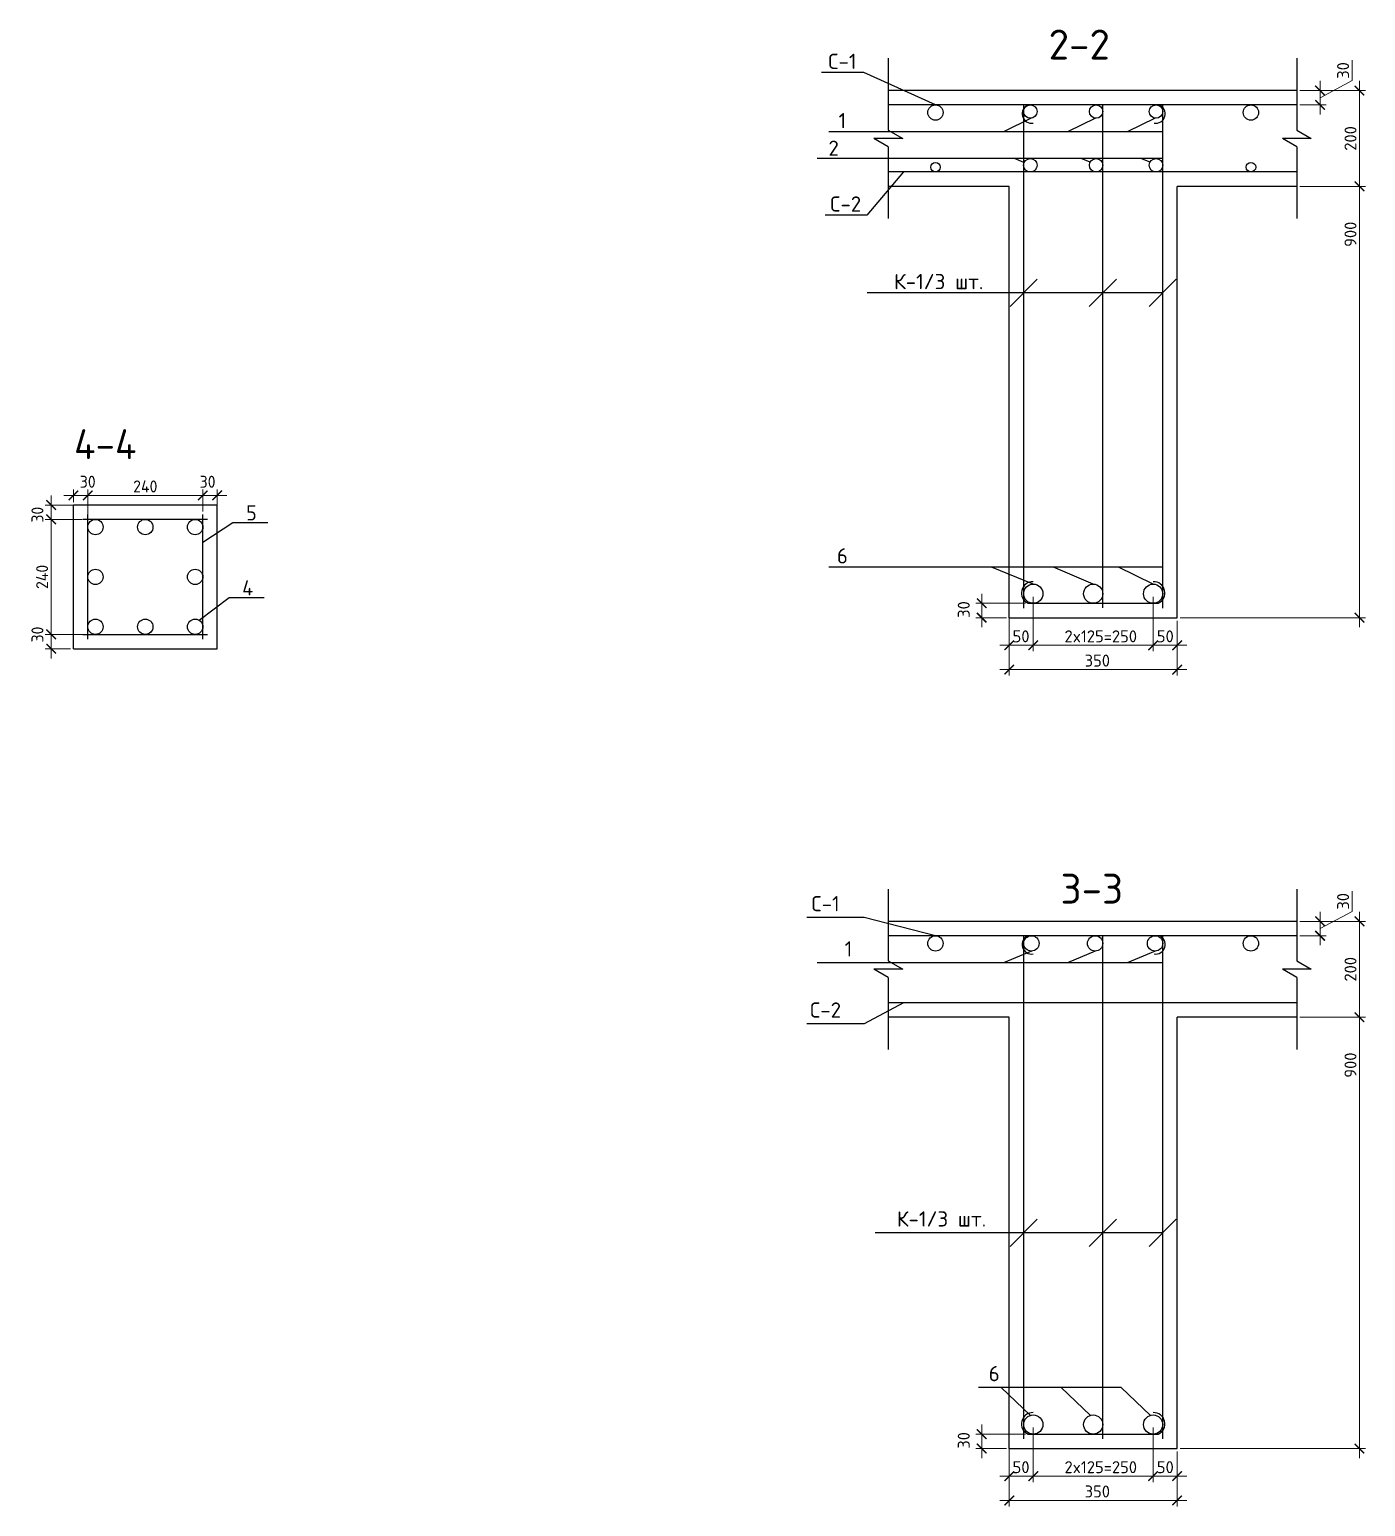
# Model space of a CAD drawing. Header units: inches. Extents: x -40792 to 154464, y -8824 to 63685.
# Drawn here: x 18974 to 21761, y 58842 to 61924 of the extents above; entities that cross this region are included whole.
import ezdxf

# ---------------------------------------------------------------- set-up
doc = ezdxf.new("R2010")
doc.units = ezdxf.units.IN
doc.header["$MEASUREMENT"] = 0
doc.layers.add('КМ-Размеры', color=2, linetype='Continuous')
doc.styles.add('GOST-2.304_Type-B', font='GOST_Common.ttf')
doc.styles.add('ISOCPEUR', font='isocpeur.ttf')
doc.dimstyles.new('SPDS', dxfattribs={"dimscale": 100, "dimtxt": 2.5, "dimasz": 2, "dimexe": 1.25, "dimexo": 0.625, "dimtad": 1, "dimdec": 0, "dimrnd": 0.001, "dimtxsty": 'GOST-2.304_Type-B', "dimblk": 'ARCHTICK', "dimcen": 2.5, "dimdle": 2, "dimadec": 0, "dimazin": 2, "dimtfac": 0.75, "dimtdec": 0, "dimtmove": 1, "dimatfit": 3, "dimfxl": 1.25, "dimtolj": 1, "dimarcsym": 0})

# ---------------------------------------------------------------- blocks, each defined once
blk = doc.blocks.new('_ArchTick')
at = {"color": 0, "linetype": 'ByBlock', "const_width": 0.15}
blk.add_lwpolyline([(-0.5, -0.5), (0.5, 0.5)], dxfattribs=at)
blk = doc.blocks.new('*D38')
at = {"layer": 'Defpoints', "color": 0, "ltscale": 10, "transparency": 16777216}
for p in [(19111.7, 60661.9), (19019.3, 60631.9), (19065.7, 60631.9)]:
    blk.add_point(p, dxfattribs=at)
at = {"layer": 'КМ-Размеры', "color": 0, "linetype": 'ByBlock', "lineweight": 5, "ltscale": 10, "transparency": 16777216}
blk.add_line((19019.3, 60681.9), (19019.3, 60611.9), dxfattribs=at)
at = {"layer": 'КМ-Размеры', "color": 0, "lineweight": 0, "ltscale": 10, "transparency": 16777216}
for p, q in [((19105.4, 60661.9), (19006.8, 60661.9)), ((19059.4, 60631.9), (19006.8, 60631.9))]:
    blk.add_line(p, q, dxfattribs=at)
at = {"layer": 'КМ-Размеры', "color": 0, "lineweight": 5, "ltscale": 10, "transparency": 16777216, "xscale": 20, "yscale": 20, "zscale": 20}
for p, rotation in [((19019.3, 60661.9), 90), ((19019.3, 60631.9), 270)]:
    blk.add_blockref('_ArchTick', p, dxfattribs=dict(at, rotation=rotation))
at = {"layer": 'КМ-Размеры', "color": 0, "lineweight": 15, "ltscale": 10, "transparency": 16777216, "insert": (18990.6, 60661.7), "char_height": 25, "attachment_point": 5, "rotation": 90, "style": 'GOST-2.304_Type-B'}
blk.add_mtext('\\A1;30', dxfattribs=at)
blk = doc.blocks.new('*D39')
at = {"layer": 'Defpoints', "color": 0, "ltscale": 10, "transparency": 16777216}
for p in [(19090.5, 60901.9), (19019.3, 60661.9), (19111.7, 60661.9)]:
    blk.add_point(p, dxfattribs=at)
at = {"layer": 'КМ-Размеры', "color": 0, "lineweight": 0, "ltscale": 10, "transparency": 16777216}
for p, q in [((19084.3, 60901.9), (19006.8, 60901.9)), ((19105.4, 60661.9), (19006.8, 60661.9))]:
    blk.add_line(p, q, dxfattribs=at)
at = {"layer": 'КМ-Размеры', "color": 0, "linetype": 'ByBlock', "lineweight": 5, "ltscale": 10, "transparency": 16777216}
blk.add_line((19019.3, 60921.9), (19019.3, 60641.9), dxfattribs=at)
at = {"layer": 'КМ-Размеры', "color": 0, "lineweight": 5, "ltscale": 10, "transparency": 16777216, "xscale": 20, "yscale": 20, "zscale": 20}
for p, rotation in [((19019.3, 60901.9), 90), ((19019.3, 60661.9), 270)]:
    blk.add_blockref('_ArchTick', p, dxfattribs=dict(at, rotation=rotation))
at = {"layer": 'КМ-Размеры', "color": 0, "lineweight": 15, "ltscale": 10, "transparency": 16777216, "insert": (19000.5, 60781.9), "char_height": 25, "attachment_point": 5, "rotation": 90, "style": 'GOST-2.304_Type-B'}
blk.add_mtext('\\A1;240', dxfattribs=at)
blk = doc.blocks.new('*D40')
at = {"layer": 'Defpoints', "color": 0, "ltscale": 10, "transparency": 16777216}
for p in [(19115.7, 60931.9), (19019.3, 60901.9), (19090.5, 60901.9)]:
    blk.add_point(p, dxfattribs=at)
at = {"layer": 'КМ-Размеры', "color": 0, "lineweight": 0, "ltscale": 10, "transparency": 16777216}
for p, q in [((19109.4, 60931.9), (19006.8, 60931.9)), ((19084.3, 60901.9), (19006.8, 60901.9))]:
    blk.add_line(p, q, dxfattribs=at)
at = {"layer": 'КМ-Размеры', "color": 0, "linetype": 'ByBlock', "lineweight": 5, "ltscale": 10, "transparency": 16777216}
blk.add_line((19019.3, 60951.9), (19019.3, 60881.9), dxfattribs=at)
at = {"layer": 'КМ-Размеры', "color": 0, "lineweight": 5, "ltscale": 10, "transparency": 16777216, "xscale": 20, "yscale": 20, "zscale": 20}
for p, rotation in [((19019.3, 60931.9), 90), ((19019.3, 60901.9), 270)]:
    blk.add_blockref('_ArchTick', p, dxfattribs=dict(at, rotation=rotation))
at = {"layer": 'КМ-Размеры', "color": 0, "lineweight": 15, "ltscale": 10, "transparency": 16777216, "insert": (18990.6, 60911.7), "char_height": 25, "attachment_point": 5, "rotation": 90, "style": 'GOST-2.304_Type-B'}
blk.add_mtext('\\A1;30', dxfattribs=at)
blk = doc.blocks.new('*D41')
at = {"layer": 'Defpoints', "color": 0, "ltscale": 10, "transparency": 16777216}
for p in [(19065.7, 60951.9), (19065.7, 60931.9), (19095.7, 60901.9)]:
    blk.add_point(p, dxfattribs=at)
at = {"layer": 'КМ-Размеры', "color": 0, "lineweight": 0, "ltscale": 10, "transparency": 16777216}
for p, q in [((19065.7, 60938.1), (19065.7, 60964.4)), ((19095.7, 60908.1), (19095.7, 60964.4))]:
    blk.add_line(p, q, dxfattribs=at)
at = {"layer": 'КМ-Размеры', "color": 0, "linetype": 'ByBlock', "lineweight": 5, "ltscale": 10, "transparency": 16777216}
blk.add_line((19115.7, 60951.9), (19045.7, 60951.9), dxfattribs=at)
at = {"layer": 'КМ-Размеры', "color": 0, "lineweight": 5, "ltscale": 10, "transparency": 16777216, "xscale": 20, "yscale": 20, "zscale": 20, "rotation": 180}
blk.add_blockref('_ArchTick', (19065.7, 60951.9), dxfattribs=at)
at = {"layer": 'КМ-Размеры', "color": 0, "lineweight": 5, "ltscale": 10, "transparency": 16777216, "xscale": 20, "yscale": 20, "zscale": 20}
blk.add_blockref('_ArchTick', (19095.7, 60951.9), dxfattribs=at)
at = {"layer": 'КМ-Размеры', "color": 0, "lineweight": 15, "ltscale": 10, "transparency": 16777216, "insert": (19095.6, 60980.5), "char_height": 25, "attachment_point": 5, "style": 'GOST-2.304_Type-B'}
blk.add_mtext('\\A1;30', dxfattribs=at)
blk = doc.blocks.new('*D42')
at = {"layer": 'Defpoints', "color": 0, "ltscale": 10, "transparency": 16777216}
for p in [(19095.7, 60951.9), (19095.7, 60911.9), (19335.7, 60911.9)]:
    blk.add_point(p, dxfattribs=at)
at = {"layer": 'КМ-Размеры', "color": 0, "lineweight": 0, "ltscale": 10, "transparency": 16777216}
for p, q in [((19095.7, 60918.1), (19095.7, 60964.4)), ((19335.7, 60918.1), (19335.7, 60964.4))]:
    blk.add_line(p, q, dxfattribs=at)
at = {"layer": 'КМ-Размеры', "color": 0, "linetype": 'ByBlock', "lineweight": 5, "ltscale": 10, "transparency": 16777216}
blk.add_line((19355.7, 60951.9), (19075.7, 60951.9), dxfattribs=at)
at = {"layer": 'КМ-Размеры', "color": 0, "lineweight": 5, "ltscale": 10, "transparency": 16777216, "xscale": 20, "yscale": 20, "zscale": 20, "rotation": 180}
blk.add_blockref('_ArchTick', (19095.7, 60951.9), dxfattribs=at)
at = {"layer": 'КМ-Размеры', "color": 0, "lineweight": 5, "ltscale": 10, "transparency": 16777216, "xscale": 20, "yscale": 20, "zscale": 20}
blk.add_blockref('_ArchTick', (19335.7, 60951.9), dxfattribs=at)
at = {"layer": 'КМ-Размеры', "color": 0, "lineweight": 15, "ltscale": 10, "transparency": 16777216, "insert": (19215.7, 60970.7), "char_height": 25, "attachment_point": 5, "style": 'GOST-2.304_Type-B'}
blk.add_mtext('\\A1;240', dxfattribs=at)
blk = doc.blocks.new('*D43')
at = {"layer": 'Defpoints', "color": 0, "ltscale": 10, "transparency": 16777216}
for p in [(19335.7, 60951.9), (19335.7, 60911.9), (19365.7, 60881.9)]:
    blk.add_point(p, dxfattribs=at)
at = {"layer": 'КМ-Размеры', "color": 0, "lineweight": 0, "ltscale": 10, "transparency": 16777216}
for p, q in [((19335.7, 60918.1), (19335.7, 60964.4)), ((19365.7, 60888.1), (19365.7, 60964.4))]:
    blk.add_line(p, q, dxfattribs=at)
at = {"layer": 'КМ-Размеры', "color": 0, "linetype": 'ByBlock', "lineweight": 5, "ltscale": 10, "transparency": 16777216}
blk.add_line((19385.7, 60951.9), (19315.7, 60951.9), dxfattribs=at)
at = {"layer": 'КМ-Размеры', "color": 0, "lineweight": 5, "ltscale": 10, "transparency": 16777216, "xscale": 20, "yscale": 20, "zscale": 20, "rotation": 180}
blk.add_blockref('_ArchTick', (19335.7, 60951.9), dxfattribs=at)
at = {"layer": 'КМ-Размеры', "color": 0, "lineweight": 5, "ltscale": 10, "transparency": 16777216, "xscale": 20, "yscale": 20, "zscale": 20}
blk.add_blockref('_ArchTick', (19365.7, 60951.9), dxfattribs=at)
at = {"layer": 'КМ-Размеры', "color": 0, "lineweight": 15, "ltscale": 10, "transparency": 16777216, "insert": (19345.6, 60980.5), "char_height": 25, "attachment_point": 5, "style": 'GOST-2.304_Type-B'}
blk.add_mtext('\\A1;30', dxfattribs=at)
blk = doc.blocks.new('*D44')
at = {"layer": 'Defpoints', "color": 0, "ltscale": 10, "transparency": 16777216}
for p in [(21618, 61796.8), (21618, 61766.8), (21666.2, 61766.8)]:
    blk.add_point(p, dxfattribs=at)
at = {"layer": 'КМ-Размеры', "color": 0, "linetype": 'ByBlock', "lineweight": 5, "ltscale": 10, "transparency": 16777216}
for p, q in [((21733, 61817.4), (21733, 61859.9)), ((21666.2, 61781.8), (21733, 61817.4)), ((21666.2, 61816.8), (21666.2, 61746.8))]:
    blk.add_line(p, q, dxfattribs=at)
at = {"layer": 'КМ-Размеры', "color": 0, "lineweight": 0, "ltscale": 10, "transparency": 16777216}
for p, q in [((21624.3, 61796.8), (21678.7, 61796.8)), ((21624.3, 61766.8), (21678.7, 61766.8))]:
    blk.add_line(p, q, dxfattribs=at)
at = {"layer": 'КМ-Размеры', "color": 0, "lineweight": 5, "ltscale": 10, "transparency": 16777216, "xscale": 20, "yscale": 20, "zscale": 20}
for p, rotation in [((21666.2, 61796.8), 90), ((21666.2, 61766.8), 270)]:
    blk.add_blockref('_ArchTick', p, dxfattribs=dict(at, rotation=rotation))
at = {"layer": 'КМ-Размеры', "color": 0, "lineweight": 15, "ltscale": 10, "transparency": 16777216, "insert": (21714.2, 61838.6), "char_height": 25, "attachment_point": 5, "rotation": 90, "style": 'ISOCPEUR'}
blk.add_mtext('\\A1;30', dxfattribs=at)
blk = doc.blocks.new('*D45')
at = {"layer": 'Defpoints', "color": 0, "ltscale": 10, "transparency": 16777216}
for p in [(21618, 61796.8), (21618, 61596.8), (21748.4, 61596.8)]:
    blk.add_point(p, dxfattribs=at)
at = {"layer": 'КМ-Размеры', "color": 0, "lineweight": 0, "ltscale": 10, "transparency": 16777216}
for p, q in [((21624.3, 61796.8), (21760.9, 61796.8)), ((21624.3, 61596.8), (21760.9, 61596.8))]:
    blk.add_line(p, q, dxfattribs=at)
at = {"layer": 'КМ-Размеры', "color": 0, "linetype": 'ByBlock', "lineweight": 5, "ltscale": 10, "transparency": 16777216}
blk.add_line((21748.4, 61816.8), (21748.4, 61576.8), dxfattribs=at)
at = {"layer": 'КМ-Размеры', "color": 0, "lineweight": 5, "ltscale": 10, "transparency": 16777216, "xscale": 20, "yscale": 20, "zscale": 20}
for p, rotation in [((21748.4, 61796.8), 90), ((21748.4, 61596.8), 270)]:
    blk.add_blockref('_ArchTick', p, dxfattribs=dict(at, rotation=rotation))
at = {"layer": 'КМ-Размеры', "color": 0, "lineweight": 15, "ltscale": 10, "transparency": 16777216, "insert": (21729.7, 61696.8), "char_height": 25, "attachment_point": 5, "rotation": 90, "style": 'ISOCPEUR'}
blk.add_mtext('\\A1;200', dxfattribs=at)
blk = doc.blocks.new('*D46')
at = {"layer": 'Defpoints', "color": 0, "ltscale": 10, "transparency": 16777216}
for p in [(21618, 61596.8), (21368, 60696.8), (21748.4, 60696.8)]:
    blk.add_point(p, dxfattribs=at)
at = {"layer": 'КМ-Размеры', "color": 0, "linetype": 'ByBlock', "lineweight": 5, "ltscale": 10, "transparency": 16777216}
blk.add_line((21748.4, 61616.8), (21748.4, 60676.8), dxfattribs=at)
at = {"layer": 'КМ-Размеры', "color": 0, "lineweight": 0, "ltscale": 10, "transparency": 16777216}
for p, q in [((21624.3, 61596.8), (21760.9, 61596.8)), ((21374.3, 60696.8), (21760.9, 60696.8))]:
    blk.add_line(p, q, dxfattribs=at)
at = {"layer": 'КМ-Размеры', "color": 0, "lineweight": 5, "ltscale": 10, "transparency": 16777216, "xscale": 20, "yscale": 20, "zscale": 20}
for p, rotation in [((21748.4, 61596.8), 90), ((21748.4, 60696.8), 270)]:
    blk.add_blockref('_ArchTick', p, dxfattribs=dict(at, rotation=rotation))
at = {"layer": 'КМ-Размеры', "color": 0, "lineweight": 15, "ltscale": 10, "transparency": 16777216, "insert": (21729.7, 61496.8), "char_height": 25, "attachment_point": 5, "rotation": 90, "style": 'ISOCPEUR'}
blk.add_mtext('\\A1;900', dxfattribs=at)
blk = doc.blocks.new('*D47')
at = {"layer": 'Defpoints', "color": 0, "ltscale": 10, "transparency": 16777216}
for p in [(21068, 60746.8), (21318, 60746.8), (21068, 60639.2)]:
    blk.add_point(p, dxfattribs=at)
at = {"layer": 'КМ-Размеры', "color": 0, "lineweight": 0, "ltscale": 10, "transparency": 16777216}
for p, q in [((21068, 60740.5), (21068, 60626.7)), ((21318, 60740.5), (21318, 60626.7))]:
    blk.add_line(p, q, dxfattribs=at)
at = {"layer": 'КМ-Размеры', "color": 0, "linetype": 'ByBlock', "lineweight": 5, "ltscale": 10, "transparency": 16777216}
blk.add_line((21338, 60639.2), (21048, 60639.2), dxfattribs=at)
at = {"layer": 'КМ-Размеры', "color": 0, "lineweight": 5, "ltscale": 10, "transparency": 16777216, "xscale": 20, "yscale": 20, "zscale": 20, "rotation": 180}
blk.add_blockref('_ArchTick', (21068, 60639.2), dxfattribs=at)
at = {"layer": 'КМ-Размеры', "color": 0, "lineweight": 5, "ltscale": 10, "transparency": 16777216, "xscale": 20, "yscale": 20, "zscale": 20}
blk.add_blockref('_ArchTick', (21318, 60639.2), dxfattribs=at)
at = {"layer": 'КМ-Размеры', "color": 0, "lineweight": 15, "ltscale": 10, "transparency": 16777216, "insert": (21208.8, 60657.9), "char_height": 25, "attachment_point": 5, "style": 'ISOCPEUR'}
blk.add_mtext('\\A1;2x125=250', dxfattribs=at)
blk = doc.blocks.new('*D48')
at = {"layer": 'Defpoints', "color": 0, "ltscale": 10, "transparency": 16777216}
for p in [(21318, 60746.8), (21368, 60696.8), (21318, 60639.2)]:
    blk.add_point(p, dxfattribs=at)
at = {"layer": 'КМ-Размеры', "color": 0, "lineweight": 0, "ltscale": 10, "transparency": 16777216}
for p, q in [((21318, 60740.5), (21318, 60626.7)), ((21368, 60690.5), (21368, 60626.7))]:
    blk.add_line(p, q, dxfattribs=at)
at = {"layer": 'КМ-Размеры', "color": 0, "linetype": 'ByBlock', "lineweight": 5, "ltscale": 10, "transparency": 16777216}
blk.add_line((21388, 60639.2), (21298, 60639.2), dxfattribs=at)
at = {"layer": 'КМ-Размеры', "color": 0, "lineweight": 5, "ltscale": 10, "transparency": 16777216, "xscale": 20, "yscale": 20, "zscale": 20, "rotation": 180}
blk.add_blockref('_ArchTick', (21318, 60639.2), dxfattribs=at)
at = {"layer": 'КМ-Размеры', "color": 0, "lineweight": 5, "ltscale": 10, "transparency": 16777216, "xscale": 20, "yscale": 20, "zscale": 20}
blk.add_blockref('_ArchTick', (21368, 60639.2), dxfattribs=at)
at = {"layer": 'КМ-Размеры', "color": 0, "lineweight": 15, "ltscale": 10, "transparency": 16777216, "insert": (21343.4, 60657.9), "char_height": 25, "attachment_point": 5, "style": 'ISOCPEUR'}
blk.add_mtext('\\A1;50', dxfattribs=at)
blk = doc.blocks.new('*D49')
at = {"layer": 'Defpoints', "color": 0, "ltscale": 10, "transparency": 16777216}
for p in [(21018, 60746.8), (21068, 60696.8), (21018, 60639.2)]:
    blk.add_point(p, dxfattribs=at)
at = {"layer": 'КМ-Размеры', "color": 0, "lineweight": 0, "ltscale": 10, "transparency": 16777216}
for p, q in [((21018, 60740.5), (21018, 60626.7)), ((21068, 60690.5), (21068, 60626.7))]:
    blk.add_line(p, q, dxfattribs=at)
at = {"layer": 'КМ-Размеры', "color": 0, "linetype": 'ByBlock', "lineweight": 5, "ltscale": 10, "transparency": 16777216}
blk.add_line((21088, 60639.2), (20998, 60639.2), dxfattribs=at)
at = {"layer": 'КМ-Размеры', "color": 0, "lineweight": 5, "ltscale": 10, "transparency": 16777216, "xscale": 20, "yscale": 20, "zscale": 20, "rotation": 180}
blk.add_blockref('_ArchTick', (21018, 60639.2), dxfattribs=at)
at = {"layer": 'КМ-Размеры', "color": 0, "lineweight": 5, "ltscale": 10, "transparency": 16777216, "xscale": 20, "yscale": 20, "zscale": 20}
blk.add_blockref('_ArchTick', (21068, 60639.2), dxfattribs=at)
at = {"layer": 'КМ-Размеры', "color": 0, "lineweight": 15, "ltscale": 10, "transparency": 16777216, "insert": (21042.5, 60657.9), "char_height": 25, "attachment_point": 5, "style": 'ISOCPEUR'}
blk.add_mtext('\\A1;50', dxfattribs=at)
blk = doc.blocks.new('*D50')
at = {"layer": 'Defpoints', "color": 0, "ltscale": 10, "transparency": 16777216}
for p in [(21018, 60696), (21368, 60696.8), (21018, 60588.4)]:
    blk.add_point(p, dxfattribs=at)
at = {"layer": 'КМ-Размеры', "color": 0, "lineweight": 0, "ltscale": 10, "transparency": 16777216}
for p, q in [((21018, 60689.8), (21018, 60575.9)), ((21368, 60690.5), (21368, 60575.9))]:
    blk.add_line(p, q, dxfattribs=at)
at = {"layer": 'КМ-Размеры', "color": 0, "linetype": 'ByBlock', "lineweight": 5, "ltscale": 10, "transparency": 16777216}
blk.add_line((21388, 60588.4), (20998, 60588.4), dxfattribs=at)
at = {"layer": 'КМ-Размеры', "color": 0, "lineweight": 5, "ltscale": 10, "transparency": 16777216, "xscale": 20, "yscale": 20, "zscale": 20, "rotation": 180}
blk.add_blockref('_ArchTick', (21018, 60588.4), dxfattribs=at)
at = {"layer": 'КМ-Размеры', "color": 0, "lineweight": 5, "ltscale": 10, "transparency": 16777216, "xscale": 20, "yscale": 20, "zscale": 20}
blk.add_blockref('_ArchTick', (21368, 60588.4), dxfattribs=at)
at = {"layer": 'КМ-Размеры', "color": 0, "lineweight": 15, "ltscale": 10, "transparency": 16777216, "insert": (21201.6, 60607.2), "char_height": 25, "attachment_point": 5, "style": 'ISOCPEUR'}
blk.add_mtext('\\A1;350', dxfattribs=at)
blk = doc.blocks.new('*D51')
at = {"layer": 'Defpoints', "color": 0, "ltscale": 10, "transparency": 16777216}
for p in [(20960.4, 60726.8), (21058.3, 60726.8), (21018, 60696.8)]:
    blk.add_point(p, dxfattribs=at)
at = {"layer": 'КМ-Размеры', "color": 0, "linetype": 'ByBlock', "lineweight": 5, "ltscale": 10, "transparency": 16777216}
blk.add_line((20960.4, 60676.8), (20960.4, 60746.8), dxfattribs=at)
at = {"layer": 'КМ-Размеры', "color": 0, "lineweight": 0, "ltscale": 10, "transparency": 16777216}
for p, q in [((21052, 60726.8), (20947.9, 60726.8)), ((21011.8, 60696.8), (20947.9, 60696.8))]:
    blk.add_line(p, q, dxfattribs=at)
at = {"layer": 'КМ-Размеры', "color": 0, "lineweight": 5, "ltscale": 10, "transparency": 16777216, "xscale": 20, "yscale": 20, "zscale": 20}
for p, rotation in [((20960.4, 60726.8), 90), ((20960.4, 60696.8), 270)]:
    blk.add_blockref('_ArchTick', p, dxfattribs=dict(at, rotation=rotation))
at = {"layer": 'КМ-Размеры', "color": 0, "lineweight": 15, "ltscale": 10, "transparency": 16777216, "insert": (20922.9, 60713.8), "char_height": 25, "attachment_point": 5, "rotation": 90, "style": 'ISOCPEUR'}
blk.add_mtext('\\A1;30', dxfattribs=at)
blk = doc.blocks.new('*D52')
at = {"layer": 'Defpoints', "color": 0, "ltscale": 10, "transparency": 16777216}
for p in [(21618, 60063.2), (21618, 60033.2), (21666.2, 60033.2)]:
    blk.add_point(p, dxfattribs=at)
at = {"layer": 'КМ-Размеры', "color": 0, "linetype": 'ByBlock', "lineweight": 5, "ltscale": 10, "transparency": 16777216}
for p, q in [((21733, 60083.8), (21733, 60126.3)), ((21666.2, 60048.2), (21733, 60083.8)), ((21666.2, 60083.2), (21666.2, 60013.2))]:
    blk.add_line(p, q, dxfattribs=at)
at = {"layer": 'КМ-Размеры', "color": 0, "lineweight": 0, "ltscale": 10, "transparency": 16777216}
for p, q in [((21624.3, 60063.2), (21678.7, 60063.2)), ((21624.3, 60033.2), (21678.7, 60033.2))]:
    blk.add_line(p, q, dxfattribs=at)
at = {"layer": 'КМ-Размеры', "color": 0, "lineweight": 5, "ltscale": 10, "transparency": 16777216, "xscale": 20, "yscale": 20, "zscale": 20}
for p, rotation in [((21666.2, 60063.2), 90), ((21666.2, 60033.2), 270)]:
    blk.add_blockref('_ArchTick', p, dxfattribs=dict(at, rotation=rotation))
at = {"layer": 'КМ-Размеры', "color": 0, "lineweight": 15, "ltscale": 10, "transparency": 16777216, "insert": (21714.2, 60105), "char_height": 25, "attachment_point": 5, "rotation": 90, "style": 'ISOCPEUR'}
blk.add_mtext('\\A1;30', dxfattribs=at)
blk = doc.blocks.new('*D53')
at = {"layer": 'Defpoints', "color": 0, "ltscale": 10, "transparency": 16777216}
for p in [(21618, 60063.2), (21618, 59863.2), (21748.4, 59863.2)]:
    blk.add_point(p, dxfattribs=at)
at = {"layer": 'КМ-Размеры', "color": 0, "lineweight": 0, "ltscale": 10, "transparency": 16777216}
for p, q in [((21624.3, 60063.2), (21760.9, 60063.2)), ((21624.3, 59863.2), (21760.9, 59863.2))]:
    blk.add_line(p, q, dxfattribs=at)
at = {"layer": 'КМ-Размеры', "color": 0, "linetype": 'ByBlock', "lineweight": 5, "ltscale": 10, "transparency": 16777216}
blk.add_line((21748.4, 60083.2), (21748.4, 59843.2), dxfattribs=at)
at = {"layer": 'КМ-Размеры', "color": 0, "lineweight": 5, "ltscale": 10, "transparency": 16777216, "xscale": 20, "yscale": 20, "zscale": 20}
for p, rotation in [((21748.4, 60063.2), 90), ((21748.4, 59863.2), 270)]:
    blk.add_blockref('_ArchTick', p, dxfattribs=dict(at, rotation=rotation))
at = {"layer": 'КМ-Размеры', "color": 0, "lineweight": 15, "ltscale": 10, "transparency": 16777216, "insert": (21729.7, 59963.2), "char_height": 25, "attachment_point": 5, "rotation": 90, "style": 'ISOCPEUR'}
blk.add_mtext('\\A1;200', dxfattribs=at)
blk = doc.blocks.new('*D54')
at = {"layer": 'Defpoints', "color": 0, "ltscale": 10, "transparency": 16777216}
for p in [(21618, 59863.2), (21368, 58963.2), (21748.4, 58963.2)]:
    blk.add_point(p, dxfattribs=at)
at = {"layer": 'КМ-Размеры', "color": 0, "linetype": 'ByBlock', "lineweight": 5, "ltscale": 10, "transparency": 16777216}
blk.add_line((21748.4, 59883.2), (21748.4, 58943.2), dxfattribs=at)
at = {"layer": 'КМ-Размеры', "color": 0, "lineweight": 0, "ltscale": 10, "transparency": 16777216}
for p, q in [((21624.3, 59863.2), (21760.9, 59863.2)), ((21374.3, 58963.2), (21760.9, 58963.2))]:
    blk.add_line(p, q, dxfattribs=at)
at = {"layer": 'КМ-Размеры', "color": 0, "lineweight": 5, "ltscale": 10, "transparency": 16777216, "xscale": 20, "yscale": 20, "zscale": 20}
for p, rotation in [((21748.4, 59863.2), 90), ((21748.4, 58963.2), 270)]:
    blk.add_blockref('_ArchTick', p, dxfattribs=dict(at, rotation=rotation))
at = {"layer": 'КМ-Размеры', "color": 0, "lineweight": 15, "ltscale": 10, "transparency": 16777216, "insert": (21729.7, 59763.2), "char_height": 25, "attachment_point": 5, "rotation": 90, "style": 'ISOCPEUR'}
blk.add_mtext('\\A1;900', dxfattribs=at)
blk = doc.blocks.new('*D55')
at = {"layer": 'Defpoints', "color": 0, "ltscale": 10, "transparency": 16777216}
for p in [(21068, 59013.2), (21318, 59013.2), (21068, 58905.6)]:
    blk.add_point(p, dxfattribs=at)
at = {"layer": 'КМ-Размеры', "color": 0, "lineweight": 0, "ltscale": 10, "transparency": 16777216}
for p, q in [((21068, 59006.9), (21068, 58893.1)), ((21318, 59006.9), (21318, 58893.1))]:
    blk.add_line(p, q, dxfattribs=at)
at = {"layer": 'КМ-Размеры', "color": 0, "linetype": 'ByBlock', "lineweight": 5, "ltscale": 10, "transparency": 16777216}
blk.add_line((21338, 58905.6), (21048, 58905.6), dxfattribs=at)
at = {"layer": 'КМ-Размеры', "color": 0, "lineweight": 5, "ltscale": 10, "transparency": 16777216, "xscale": 20, "yscale": 20, "zscale": 20, "rotation": 180}
blk.add_blockref('_ArchTick', (21068, 58905.6), dxfattribs=at)
at = {"layer": 'КМ-Размеры', "color": 0, "lineweight": 5, "ltscale": 10, "transparency": 16777216, "xscale": 20, "yscale": 20, "zscale": 20}
blk.add_blockref('_ArchTick', (21318, 58905.6), dxfattribs=at)
at = {"layer": 'КМ-Размеры', "color": 0, "lineweight": 15, "ltscale": 10, "transparency": 16777216, "insert": (21208.8, 58924.3), "char_height": 25, "attachment_point": 5, "style": 'ISOCPEUR'}
blk.add_mtext('\\A1;2x125=250', dxfattribs=at)
blk = doc.blocks.new('*D56')
at = {"layer": 'Defpoints', "color": 0, "ltscale": 10, "transparency": 16777216}
for p in [(21318, 59013.2), (21368, 58963.2), (21318, 58905.6)]:
    blk.add_point(p, dxfattribs=at)
at = {"layer": 'КМ-Размеры', "color": 0, "lineweight": 0, "ltscale": 10, "transparency": 16777216}
for p, q in [((21318, 59006.9), (21318, 58893.1)), ((21368, 58956.9), (21368, 58893.1))]:
    blk.add_line(p, q, dxfattribs=at)
at = {"layer": 'КМ-Размеры', "color": 0, "linetype": 'ByBlock', "lineweight": 5, "ltscale": 10, "transparency": 16777216}
blk.add_line((21388, 58905.6), (21298, 58905.6), dxfattribs=at)
at = {"layer": 'КМ-Размеры', "color": 0, "lineweight": 5, "ltscale": 10, "transparency": 16777216, "xscale": 20, "yscale": 20, "zscale": 20, "rotation": 180}
blk.add_blockref('_ArchTick', (21318, 58905.6), dxfattribs=at)
at = {"layer": 'КМ-Размеры', "color": 0, "lineweight": 5, "ltscale": 10, "transparency": 16777216, "xscale": 20, "yscale": 20, "zscale": 20}
blk.add_blockref('_ArchTick', (21368, 58905.6), dxfattribs=at)
at = {"layer": 'КМ-Размеры', "color": 0, "lineweight": 15, "ltscale": 10, "transparency": 16777216, "insert": (21343.4, 58924.3), "char_height": 25, "attachment_point": 5, "style": 'ISOCPEUR'}
blk.add_mtext('\\A1;50', dxfattribs=at)
blk = doc.blocks.new('*D57')
at = {"layer": 'Defpoints', "color": 0, "ltscale": 10, "transparency": 16777216}
for p in [(21018, 59013.2), (21068, 58963.2), (21018, 58905.6)]:
    blk.add_point(p, dxfattribs=at)
at = {"layer": 'КМ-Размеры', "color": 0, "lineweight": 0, "ltscale": 10, "transparency": 16777216}
for p, q in [((21018, 59006.9), (21018, 58893.1)), ((21068, 58956.9), (21068, 58893.1))]:
    blk.add_line(p, q, dxfattribs=at)
at = {"layer": 'КМ-Размеры', "color": 0, "linetype": 'ByBlock', "lineweight": 5, "ltscale": 10, "transparency": 16777216}
blk.add_line((21088, 58905.6), (20998, 58905.6), dxfattribs=at)
at = {"layer": 'КМ-Размеры', "color": 0, "lineweight": 5, "ltscale": 10, "transparency": 16777216, "xscale": 20, "yscale": 20, "zscale": 20, "rotation": 180}
blk.add_blockref('_ArchTick', (21018, 58905.6), dxfattribs=at)
at = {"layer": 'КМ-Размеры', "color": 0, "lineweight": 5, "ltscale": 10, "transparency": 16777216, "xscale": 20, "yscale": 20, "zscale": 20}
blk.add_blockref('_ArchTick', (21068, 58905.6), dxfattribs=at)
at = {"layer": 'КМ-Размеры', "color": 0, "lineweight": 15, "ltscale": 10, "transparency": 16777216, "insert": (21042.5, 58924.3), "char_height": 25, "attachment_point": 5, "style": 'ISOCPEUR'}
blk.add_mtext('\\A1;50', dxfattribs=at)
blk = doc.blocks.new('*D58')
at = {"layer": 'Defpoints', "color": 0, "ltscale": 10, "transparency": 16777216}
for p in [(21018, 58962.4), (21368, 58963.2), (21018, 58854.8)]:
    blk.add_point(p, dxfattribs=at)
at = {"layer": 'КМ-Размеры', "color": 0, "lineweight": 0, "ltscale": 10, "transparency": 16777216}
for p, q in [((21018, 58956.2), (21018, 58842.3)), ((21368, 58956.9), (21368, 58842.3))]:
    blk.add_line(p, q, dxfattribs=at)
at = {"layer": 'КМ-Размеры', "color": 0, "linetype": 'ByBlock', "lineweight": 5, "ltscale": 10, "transparency": 16777216}
blk.add_line((21388, 58854.8), (20998, 58854.8), dxfattribs=at)
at = {"layer": 'КМ-Размеры', "color": 0, "lineweight": 5, "ltscale": 10, "transparency": 16777216, "xscale": 20, "yscale": 20, "zscale": 20, "rotation": 180}
blk.add_blockref('_ArchTick', (21018, 58854.8), dxfattribs=at)
at = {"layer": 'КМ-Размеры', "color": 0, "lineweight": 5, "ltscale": 10, "transparency": 16777216, "xscale": 20, "yscale": 20, "zscale": 20}
blk.add_blockref('_ArchTick', (21368, 58854.8), dxfattribs=at)
at = {"layer": 'КМ-Размеры', "color": 0, "lineweight": 15, "ltscale": 10, "transparency": 16777216, "insert": (21201.6, 58873.6), "char_height": 25, "attachment_point": 5, "style": 'ISOCPEUR'}
blk.add_mtext('\\A1;350', dxfattribs=at)
blk = doc.blocks.new('*D59')
at = {"layer": 'Defpoints', "color": 0, "ltscale": 10, "transparency": 16777216}
for p in [(20960.4, 58993.2), (21058.3, 58993.2), (21018, 58963.2)]:
    blk.add_point(p, dxfattribs=at)
at = {"layer": 'КМ-Размеры', "color": 0, "lineweight": 0, "ltscale": 10, "transparency": 16777216}
for p, q in [((21052, 58993.2), (20947.9, 58993.2)), ((21011.8, 58963.2), (20947.9, 58963.2))]:
    blk.add_line(p, q, dxfattribs=at)
at = {"layer": 'КМ-Размеры', "color": 0, "linetype": 'ByBlock', "lineweight": 5, "ltscale": 10, "transparency": 16777216}
blk.add_line((20960.4, 58943.2), (20960.4, 59013.2), dxfattribs=at)
at = {"layer": 'КМ-Размеры', "color": 0, "lineweight": 5, "ltscale": 10, "transparency": 16777216, "xscale": 20, "yscale": 20, "zscale": 20}
for p, rotation in [((20960.4, 58993.2), 90), ((20960.4, 58963.2), 270)]:
    blk.add_blockref('_ArchTick', p, dxfattribs=dict(at, rotation=rotation))
at = {"layer": 'КМ-Размеры', "color": 0, "lineweight": 15, "ltscale": 10, "transparency": 16777216, "insert": (20922.9, 58980.2), "char_height": 25, "attachment_point": 5, "rotation": 90, "style": 'ISOCPEUR'}
blk.add_mtext('\\A1;30', dxfattribs=at)

msp = doc.modelspace()

# ---------------------------------------------------------------- linework, layer by layer
at = {"transparency": 33554687}
for p, q in [((20714.2, 61834.1), (20626.1, 61834.1)), ((21618, 61796.8), (20765.6, 61796.8)), ((21618, 61766.8), (20765.6, 61766.8)), ((21048, 60716.8), (21048, 61766.8)), ((21213, 60717.3), (21213, 61766.8)), ((21338, 60716.8), (21338, 61766.8)), ((21063.5, 61738.9), (21006.1, 61710.4)), ((21197.5, 61738.9), (21139.1, 61710.4)), ((21322.5, 61738.9), (21264.1, 61710.4)), ((20795.6, 61696.8), (20735.6, 61696.8)), ((20765.6, 61679.5), (20735.6, 61696.8)), ((20765.6, 61714.1), (20795.6, 61696.8)), ((21648, 61696.8), (21588, 61696.8)), ((21618, 61679.5), (21588, 61696.8)), ((21618, 61714.1), (21648, 61696.8)), ((21048, 61646.8), (21029.1, 61654.7)), ((21186.5, 61647), (21167.6, 61654.9)), ((21311.5, 61647.1), (21292.7, 61655.1)), ((21618, 61626.8), (20765.6, 61626.8)), ((21018, 61596.8), (20765.6, 61596.8)), ((21018, 60696.8), (21018, 61596.8)), ((21368, 60696.8), (21368, 61596.8)), ((21618, 61596.8), (21368, 61596.8)), ((20721.1, 61536.5), (20633.7, 61536.5)), ((21019.7, 61346.2), (21076.3, 61402.8)), ((21184.7, 61346.2), (21241.3, 61402.8)), ((21309.7, 61346.2), (21366.3, 61402.8)), ((21338, 61374.5), (20721.4, 61374.5)), ((19065.7, 60631.9), (19065.7, 60931.9)), ((19365.7, 60931.9), (19065.7, 60931.9)), ((19365.7, 60631.9), (19365.7, 60931.9)), ((19345.7, 60901.9), (19085.7, 60901.9)), ((19095.7, 60651.9), (19095.7, 60911.9)), ((19335.7, 60651.9), (19335.7, 60911.9)), ((19335.7, 60854.3), (19398.4, 60895.1)), ((19398.4, 60895.1), (19471.4, 60895.1)), ((21068, 60766.8), (20980.6, 60802.3)), ((21193, 60766.8), (21110.2, 60802.3)), ((21318, 60766.8), (21245.6, 60802.3)), ((19327.8, 60691.6), (19390.5, 60738.6)), ((19390.5, 60738.6), (19463.5, 60738.6)), ((21057.3, 60726.8), (21328.7, 60726.8)), ((21018, 60696.8), (21368, 60696.8)), ((19085.7, 60661.9), (19345.7, 60661.9)), ((19065.7, 60631.9), (19365.7, 60631.9)), ((20715.5, 60071.1), (20595.9, 60071.1)), ((21618, 60063.2), (20765.6, 60063.2)), ((21618, 60033.2), (20765.6, 60033.2)), ((21048, 58983.2), (21048, 60033.2)), ((21213, 58983.7), (21213, 60033.2)), ((21338, 58983.2), (21338, 60033.2)), ((21064, 60001.2), (21006.1, 59976.8)), ((21197, 60001.2), (21139.1, 59976.8)), ((21322, 60001.2), (21264.1, 59976.8)), ((20765.6, 59980.5), (20795.6, 59963.2)), ((21618, 59980.5), (21648, 59963.2)), ((20795.6, 59963.2), (20735.6, 59963.2)), ((20765.6, 59945.9), (20735.6, 59963.2)), ((21648, 59963.2), (21588, 59963.2)), ((21618, 59945.9), (21588, 59963.2)), ((21618, 59893.2), (20765.6, 59893.2)), ((20715.5, 59849.2), (20595.9, 59849.2)), ((21018, 59863.2), (20765.6, 59863.2)), ((21018, 58963.2), (21018, 59863.2)), ((21368, 58963.2), (21368, 59863.2)), ((21618, 59863.2), (21368, 59863.2)), ((21019.7, 59384.9), (21076.3, 59441.5)), ((21184.7, 59384.9), (21241.3, 59441.5)), ((21309.7, 59384.9), (21366.3, 59441.5)), ((21338, 59413.2), (20737.9, 59413.2)), ((21062.2, 59032.3), (21001, 59090.5)), ((21187.2, 59032.3), (21126, 59090.5)), ((21312.2, 59032.3), (21251, 59090.5)), ((21057.3, 58993.2), (21328.7, 58993.2)), ((21018, 58963.2), (21368, 58963.2))]:
    msp.add_line(p, q, dxfattribs=at)
for points in [[(20765.6, 61864.1), (20765.6, 61714.1)], [(21618, 61864.1), (21618, 61714.1)], [(20864, 61766.8), (20714.2, 61834.1)], [(21338, 61710.4), (20641.2, 61710.4)], [(20765.6, 61679.5), (20765.6, 61529.5)], [(21618, 61679.5), (21618, 61529.5)], [(21338, 61654.7), (20617.5, 61654.7)], [(20797.6, 61626.8), (20721.1, 61536.5)], [(21338, 60802.3), (20641.2, 60802.3)], [(20765.6, 60130.5), (20765.6, 59980.5)], [(21618, 60130.5), (21618, 59980.5)], [(20864, 60033.2), (20715.5, 60071.1)], [(21338, 59976.8), (20617.1, 59976.8)], [(20765.6, 59945.9), (20765.6, 59795.9)], [(21618, 59945.9), (21618, 59795.9)], [(20797.6, 59893.2), (20715.5, 59849.2)], [(21251, 59090.5), (20953.7, 59090.5)]]:
    msp.add_lwpolyline(points, dxfattribs=at)
for centre, radius in [((20864, 61750.8), 16), ((21061.9, 61752.8), 14), ((21199, 61752.8), 14), ((21324, 61752.8), 14), ((21522, 61750.8), 16), ((20864, 61636.8), 10), ((21061.9, 61640.8), 14), ((21199, 61640.8), 14), ((21324, 61640.8), 14), ((21522, 61636.8), 10), ((19111.7, 60885.9), 16), ((19215.7, 60885.9), 16), ((19319.7, 60885.9), 16), ((19111.7, 60781.9), 16), ((19319.7, 60781.9), 16), ((21068, 60746.8), 20), ((21193, 60746.8), 20), ((21318, 60746.8), 20), ((19111.7, 60677.9), 16), ((19215.7, 60677.9), 16), ((19319.7, 60677.9), 16), ((20864, 60017.2), 16), ((21064, 60017.2), 16), ((21197, 60017.2), 16), ((21322, 60017.2), 16), ((21522, 60017.2), 16), ((21068, 59013.2), 20), ((21193, 59013.2), 20), ((21318, 59013.2), 20)]:
    msp.add_circle(centre, radius, dxfattribs=at)
for centre, radius, start, end in [((21064.5, 61748.3), 19.8, 111.1558, 280.3423), ((21323.6, 61748.3), 19.8, 259.6577, 68.8442), ((21066.9, 60748.3), 23.5, 87.3936, 245.8864), ((21319.1, 60748.3), 23.5, 294.1136, 92.6064), ((21064.5, 60014.8), 19.8, 111.1558, 280.3423), ((21323.6, 60014.8), 19.8, 259.6577, 68.8442), ((21066.9, 59014.7), 23.5, 87.3936, 245.8864), ((21319.1, 59014.7), 23.5, 294.1136, 92.6064)]:
    msp.add_arc(centre, radius, start, end, dxfattribs=at)

# ---------------------------------------------------------------- texts
at = {"transparency": 33554687, "width": 8055.818, "attachment_point": 5}
for s, insert, char_height, style in [('\\A1;2-2', (21163.9, 61892.7), 62.5, 'ISOCPEUR'), ('\\A1;С-1', (20669.8, 61857.6), 31.75, 'ISOCPEUR'), ('\\A1;1', (20669.8, 61734), 31.75, 'ISOCPEUR'), ('\\A1;2', (20651.5, 61676.4), 31.75, 'ISOCPEUR'), ('\\A1;С-2', (20676.7, 61560), 31.75, 'ISOCPEUR'), ('\\A1;К-1/3 шт.', (20870.7, 61398), 31.75, 'ISOCPEUR'), ('\\A1;4-4', (19132.2, 61058.8), 62.5, 'GOST-2.304_Type-B'), ('\\A1;5', (19437.1, 60915.6), 31.75, 'GOST-2.304_Type-B'), ('\\A1;6', (20669.8, 60825.8), 31.75, 'ISOCPEUR'), ('\\A1;4', (19429.3, 60759.1), 31.75, 'GOST-2.304_Type-B'), ('\\A1;3-3', (21190.1, 60131.3), 62.5, 'ISOCPEUR'), ('\\A1;С-1', (20634.7, 60100.1), 31.75, 'ISOCPEUR'), ('\\A1;1', (20682.6, 60005.8), 31.75, 'ISOCPEUR'), ('\\A1;С-2', (20634.7, 59878.2), 31.75, 'ISOCPEUR'), ('\\A1;К-1/3 шт.', (20876.6, 59442.2), 31.75, 'ISOCPEUR'), ('\\A1;6', (20986.5, 59119.5), 31.75, 'ISOCPEUR')]:
    msp.add_mtext(s, dxfattribs=dict(at, insert=insert, char_height=char_height, style=style))

# ---------------------------------------------------------------- dimensions: what is measured, and where the dimension line sits
at = {"layer": 'КМ-Размеры', "color": 7, "lineweight": 15, "ltscale": 10, "transparency": 33554687}
for base, p1, p2, angle, override, picture, middle in [((21666.2, 61766.8), (21618, 61796.8), (21618, 61766.8), 270, {"dimscale": 10, "dimtxsty": 'ISOCPEUR', "dimblk1": 'ArchTick', "dimblk2": 'ArchTick', "dimsah": 1, "dimlwd": 5, "dimlwe": 0}, '*D44', (21733, 61823.6)), ((21748.4, 61596.8), (21618, 61796.8), (21618, 61596.8), 270, {"dimscale": 10, "dimtxsty": 'ISOCPEUR', "dimblk1": 'ArchTick', "dimblk2": 'ArchTick', "dimsah": 1, "dimlwd": 5, "dimlwe": 0}, '*D45', (21748.4, 61696.8)), ((21748.4, 60696.8), (21618, 61596.8), (21368, 60696.8), 270, {"dimscale": 10, "dimtxsty": 'ISOCPEUR', "dimblk1": 'ArchTick', "dimblk2": 'ArchTick', "dimsah": 1, "dimlwd": 5, "dimlwe": 0}, '*D46', (21748.4, 61496.8)), ((19065.7, 60951.9), (19095.7, 60901.9), (19065.7, 60931.9), 180, {"dimscale": 10, "dimasz": 2, "dimblk1": 'ArchTick', "dimblk2": 'ArchTick', "dimsah": 1, "dimlwd": 5, "dimlwe": 0}, '*D41', (19095.6, 60961.8)), ((19095.7, 60951.9), (19335.7, 60911.9), (19095.7, 60911.9), 180, {"dimscale": 10, "dimblk1": 'ArchTick', "dimblk2": 'ArchTick', "dimsah": 1, "dimlwd": 5, "dimlwe": 0}, '*D42', (19215.7, 60951.9)), ((19335.7, 60951.9), (19365.7, 60881.9), (19335.7, 60911.9), 180, {"dimscale": 10, "dimasz": 2, "dimblk1": 'ArchTick', "dimblk2": 'ArchTick', "dimsah": 1, "dimlwd": 5, "dimlwe": 0}, '*D43', (19345.6, 60961.8)), ((19019.3, 60901.9), (19115.7, 60931.9), (19090.5, 60901.9), 270, {"dimscale": 10, "dimasz": 2, "dimblk1": 'ArchTick', "dimblk2": 'ArchTick', "dimsah": 1, "dimlwd": 5, "dimlwe": 0}, '*D40', (19009.4, 60911.7)), ((19019.3, 60661.9), (19090.5, 60901.9), (19111.7, 60661.9), 270, {"dimscale": 10, "dimblk1": 'ArchTick', "dimblk2": 'ArchTick', "dimsah": 1, "dimlwd": 5, "dimlwe": 0}, '*D39', (19019.3, 60781.9)), ((20960.4, 60726.8), (21018, 60696.8), (21058.3, 60726.8), 90, {"dimscale": 10, "dimtxsty": 'ISOCPEUR', "dimblk1": 'ArchTick', "dimblk2": 'ArchTick', "dimsah": 1, "dimlwd": 5, "dimlwe": 0}, '*D51', (20941.7, 60713.8)), ((21018, 60639.2), (21068, 60696.8), (21018, 60746.8), 180, {"dimscale": 10, "dimtxsty": 'ISOCPEUR', "dimblk1": 'ArchTick', "dimblk2": 'ArchTick', "dimsah": 1, "dimlwd": 5, "dimlwe": 0}, '*D49', (21042.5, 60639.2)), ((21318, 60639.2), (21368, 60696.8), (21318, 60746.8), 180, {"dimscale": 10, "dimtxsty": 'ISOCPEUR', "dimblk1": 'ArchTick', "dimblk2": 'ArchTick', "dimsah": 1, "dimlwd": 5, "dimlwe": 0}, '*D48', (21343.4, 60639.2)), ((19019.3, 60631.9), (19111.7, 60661.9), (19065.7, 60631.9), 270, {"dimscale": 10, "dimasz": 2, "dimblk1": 'ArchTick', "dimblk2": 'ArchTick', "dimsah": 1, "dimlwd": 5, "dimlwe": 0}, '*D38', (19009.4, 60661.7)), ((21018, 60588.4), (21368, 60696.8), (21018, 60696), 180, {"dimscale": 10, "dimtxsty": 'ISOCPEUR', "dimblk1": 'ArchTick', "dimblk2": 'ArchTick', "dimsah": 1, "dimlwd": 5, "dimlwe": 0}, '*D50', (21201.6, 60588.4)), ((21666.2, 60033.2), (21618, 60063.2), (21618, 60033.2), 270, {"dimscale": 10, "dimtxsty": 'ISOCPEUR', "dimblk1": 'ArchTick', "dimblk2": 'ArchTick', "dimsah": 1, "dimlwd": 5, "dimlwe": 0}, '*D52', (21733, 60090)), ((21748.4, 59863.2), (21618, 60063.2), (21618, 59863.2), 270, {"dimscale": 10, "dimtxsty": 'ISOCPEUR', "dimblk1": 'ArchTick', "dimblk2": 'ArchTick', "dimsah": 1, "dimlwd": 5, "dimlwe": 0}, '*D53', (21748.4, 59963.2)), ((21748.4, 58963.2), (21618, 59863.2), (21368, 58963.2), 270, {"dimscale": 10, "dimtxsty": 'ISOCPEUR', "dimblk1": 'ArchTick', "dimblk2": 'ArchTick', "dimsah": 1, "dimlwd": 5, "dimlwe": 0}, '*D54', (21748.4, 59763.2)), ((20960.4, 58993.2), (21018, 58963.2), (21058.3, 58993.2), 90, {"dimscale": 10, "dimtxsty": 'ISOCPEUR', "dimblk1": 'ArchTick', "dimblk2": 'ArchTick', "dimsah": 1, "dimlwd": 5, "dimlwe": 0}, '*D59', (20941.7, 58980.2)), ((21018, 58905.6), (21068, 58963.2), (21018, 59013.2), 180, {"dimscale": 10, "dimtxsty": 'ISOCPEUR', "dimblk1": 'ArchTick', "dimblk2": 'ArchTick', "dimsah": 1, "dimlwd": 5, "dimlwe": 0}, '*D57', (21042.5, 58905.6)), ((21318, 58905.6), (21368, 58963.2), (21318, 59013.2), 180, {"dimscale": 10, "dimtxsty": 'ISOCPEUR', "dimblk1": 'ArchTick', "dimblk2": 'ArchTick', "dimsah": 1, "dimlwd": 5, "dimlwe": 0}, '*D56', (21343.4, 58905.6)), ((21018, 58854.8), (21368, 58963.2), (21018, 58962.4), 180, {"dimscale": 10, "dimtxsty": 'ISOCPEUR', "dimblk1": 'ArchTick', "dimblk2": 'ArchTick', "dimsah": 1, "dimlwd": 5, "dimlwe": 0}, '*D58', (21201.6, 58854.8))]:
    dim = msp.add_linear_dim(base=base, p1=p1, p2=p2, angle=angle, dimstyle='SPDS', override=override, dxfattribs=at)
    dim.commit()
    dim.dimension.update_dxf_attribs({"geometry": picture, "text_midpoint": middle, "dimtype": 160})
for base, p1, p2, picture, middle in [((21068, 60639.2), (21318, 60746.8), (21068, 60746.8), '*D47', (21208.8, 60639.2)), ((21068, 58905.6), (21318, 59013.2), (21068, 59013.2), '*D55', (21208.8, 58905.6))]:
    dim = msp.add_linear_dim(base=base, p1=p1, p2=p2, angle=180, text='2x125=<>', dimstyle='SPDS', override={"dimscale": 10, "dimtxsty": 'ISOCPEUR', "dimblk1": 'ArchTick', "dimblk2": 'ArchTick', "dimsah": 1, "dimlwd": 5, "dimlwe": 0}, dxfattribs=at)
    dim.commit()
    dim.dimension.update_dxf_attribs({"geometry": picture, "text_midpoint": middle, "dimtype": 160})

doc.saveas('drawing.dxf')
